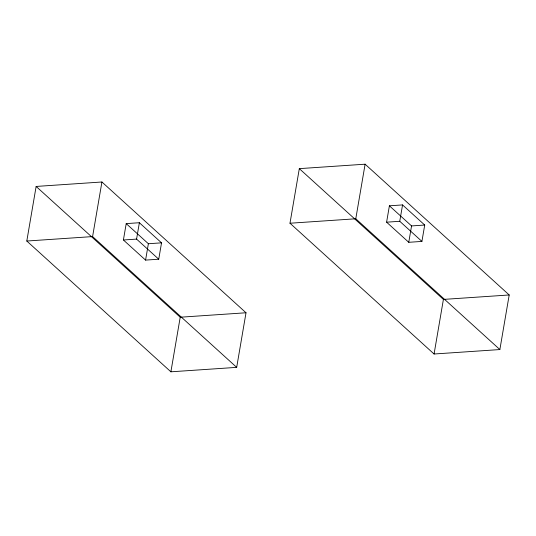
<?xml version="1.0" encoding="UTF-8"?>
<svg xmlns="http://www.w3.org/2000/svg" width="536" height="536" viewBox="0 0 536 536"><rect width="100%" height="100%" fill="white"/><g stroke="black" fill="none" stroke-linecap="round" stroke-linejoin="round"><path stroke-width="0.8" d="M26.8 241.033L36.133 186.441L101.927 181.992L246.017 312.769L236.684 367.361L170.89 371.81L26.8 241.033L92.594 236.584L236.684 367.361M92.594 236.584L101.927 181.992M123.407 239.987L126.208 223.613L139.367 222.721L161.537 242.841L158.736 259.216L145.578 260.107L123.407 239.987L136.573 239.103L158.736 259.216M136.573 239.103L139.367 222.721M145.578 260.107L148.378 243.733L126.208 223.613M170.89 371.81L180.217 317.218L36.133 186.441M289.983 223.231L299.316 168.639L365.11 164.19L509.2 294.968L499.867 349.559L434.073 354.008L289.983 223.231L355.783 218.782L499.867 349.559M355.783 218.782L365.11 164.19M386.597 222.185L389.397 205.811L402.556 204.92L424.72 225.04L421.919 241.414L408.76 242.305L386.597 222.185L399.755 221.294L421.919 241.414M399.755 221.294L402.556 204.92M408.76 242.305L411.561 225.931L389.397 205.811M434.073 354.008L443.406 299.416L299.316 168.639M148.378 243.733L161.537 242.841M411.561 225.931L424.72 225.04M180.217 317.218L246.017 312.769M443.406 299.416L509.2 294.968"/></g></svg>
